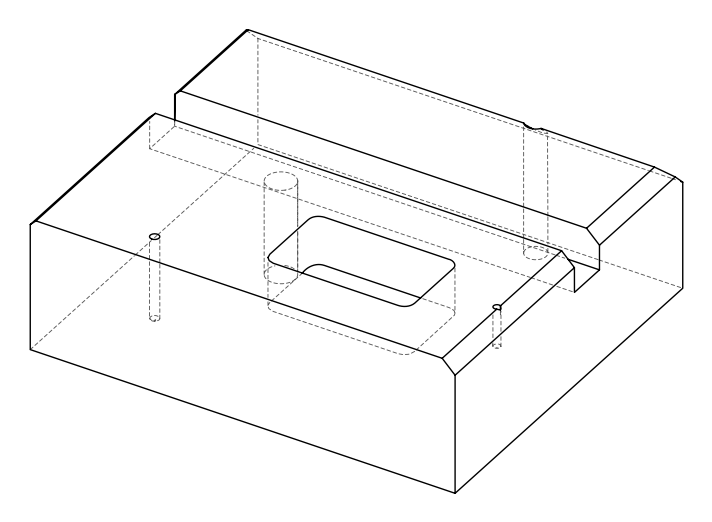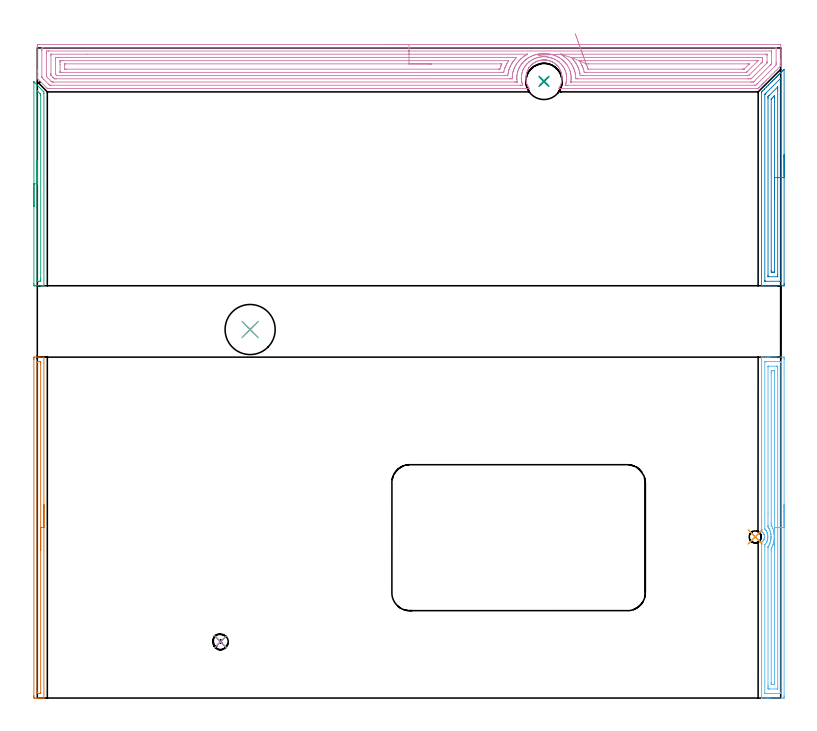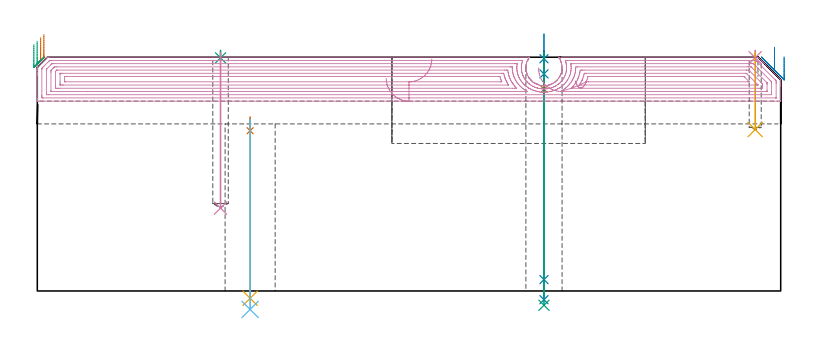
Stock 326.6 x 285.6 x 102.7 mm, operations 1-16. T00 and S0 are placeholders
(PLAN: 18 operations, 10 tool changes, 61.9 min)
(1 SPOT_DRILL | STEP1HOLE | NXT0321_9005460120000 | 0.06 min | 3489 mm3)
(2 SPOT_DRILL_1 | STEP1HOLE_1 | NXT0321_9005460120000 | 0.03 min | 3 mm3)
(3 SPOT_DRILL_2 | STEP1POCKET | NXT0321_9005460120000 | 0.03 min | 0 mm3)
(4 SPOT_DRILL_3 | STEP1POCKET_1 | NXT0321_9005460120000 | 0.03 min | 1 mm3)
(5 DRILL_THROUGH_HOLE_INTO_CENTER | STEP1HOLE | NXT0301_065 | 0.32 min | 4943 mm3)
(6 DRILL_TO_ENLARGE_THROUGH_HOLE | STEP1HOLE | UGT0301_053 | 0.34 min | 30572 mm3)
(7 DRILL_BLIND_HOLE_INTO_CENTER | STEP1HOLE_1 | NXT0301_065 | 0.07 min | 894 mm3)
(8 GUN_DRILL_THROUGH_HOLE | STEP1HOLE_1 | UGT0307_007 | 0.57 min | 7142 mm3)
(9 DRILL_TO_ENLARGE_THROUGH_HOLE_1 | STEP1HOLE_1 | UGT0301_241 | 0.45 min | 12325 mm3)
(10 DRILL_BLIND_HOLE_INTO_CENTER_1 | STEP1POCKET | UGT0301_463 | 0.27 min | 2339 mm3)
(11 DRILL_BLIND_HOLE_INTO_CENTER_2 | STEP1POCKET_1 | NXT0301_024 | 0.14 min | 681 mm3)
(12 AREA_MILL | FG_CHAMFER_SURFACE | UGT0205_001 | 5.03 min | 7631 mm3)
(13 AREA_MILL_1 | FG_CHAMFER_SURFACE_1 | UGT0205_001 | 2.57 min | 1483 mm3)
(14 AREA_MILL_2 | FG_CHAMFER_SURFACE_2 | UGT0205_001 | 3.11 min | 5226 mm3)
(15 AREA_MILL_3 | FG_CHAMFER_SURFACE_3 | UGT0205_001 | 1.57 min | 925 mm3)
(16 AREA_MILL_4 | FG_CHAMFER_SURFACE_4 | UGT0205_001 | 18.34 min | 59216 mm3)
(17 MILL_RECTANGULAR_POCKET | POCKET_RECTANGULAR_STRAIGHT | NXT0201_011 | Follow Part, ap 3, ae 75% | 22.69 min | 268459 mm3)
(18 MILL_RECTANGULAR_SLOT | SLOT_RECTANGULAR | UGT0201_018 | Follow Part, ap 7.5, ae 75% | 6.29 min | 287769 mm3)
(TOOL NXT0321_9005460120000 | NC Spot Drill, 142deg, 12mm, Carbide, Uncoated | D12 PA142 FL30 Z2)
(TOOL NXT0301_065 | Carbide Drill 9.4mm [860.1-0940-075A1-MM 2214] | D9.4 PA140 FL98 Z2)
(TOOL UGT0301_053 | Twist Drill 22 mm | D22 PA118 FL150 Z2)
(TOOL UGT0307_007 | Gun Drill 10 mm | D10 PA130 FL24 Z1)
(TOOL UGT0301_241 | Twist Drill 15.9 mm | D15.9 PA118 FL120 Z2)
(TOOL UGT0301_463 | Carbide Drill 6.8 mm | D6.8 PA118 FL69 Z2)
(TOOL NXT0301_024 | Carbide Drill 5.3mm [860.1-0530-027A1-MM 2214] | D5.3 PA140 FL44 Z2)
(TOOL UGT0205_001 | Chamfer Mill 20 x 3 x 45 deg. | D20 FL50 Z2)
(TOOL NXT0201_011 | ENDMILL 12mm [2P460-1200-NA 1630] | D12 FL38 Z6)
(TOOL UGT0201_018 | End mill 30 mm | D30 FL50 Z4)
(OP 1 SPOT_DRILL)
G17 G21 G94 G90
T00 M6
G54
G17 G0 G90 X93.5 Y161.9 S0 M3
G43 Z112.7 H0
G94 G81 G98 Z70.4 F250. R76.4
G80
M5
M2
(OP 2 SPOT_DRILL_1)
G17 G21 G94 G90
T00 M6
G54
G17 G0 G90 X222.6 Y270.9 S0 M3
G43 Z112.7 H0
G94 G81 G98 Z102.016 F250. R105.7
G80
M5
M2
(OP 3 SPOT_DRILL_2)
G17 G21 G94 G90
T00 M6
G54
G17 G0 G90 X80.5 Y24.7 S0 M3
G43 Z112.7 H0
G94 G81 G98 Z102.407 F250. R105.7
G80
M5
M2
(OP 4 SPOT_DRILL_3)
G17 G21 G94 G90
T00 M6
G54
G17 G0 G90 X315.4 Y70.8 S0 M3
G43 Z112.7 H0
G94 G81 G98 Z102.472 F250. R105.7
G80
M5
M2
(OP 5 DRILL_THROUGH_HOLE_INTO_CENTER)
G17 G21 G94 G90
T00 M6
G54
G17 G0 G90 X93.5 Y161.9 S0 M3
G43 Z112.7 H1
G94 G73 G98 Z-3.211 F250. Q8.512 R75.4
G80
M5
M2
(OP 6 DRILL_TO_ENLARGE_THROUGH_HOLE)
G17 G21 G94 G90
T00 M6
G54
G17 G0 G90 X93.5 Y161.9 S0 M3
G43 Z112.7 H0
G94 G73 G98 Z-8.109 F250. Q20.377 R75.4
G80
M5
M2
(OP 7 DRILL_BLIND_HOLE_INTO_CENTER)
G17 G21 G94 G90
T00 M6
G54
G17 G0 G90 X222.6 Y270.9 S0 M3
G43 Z112.7 H1
G94 G81 G98 Z88.6 F250. R104.7
G80
M5
M2
(OP 8 GUN_DRILL_THROUGH_HOLE)
G17 G21 G94 G90
T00 M6
G54
G17 G0 G90 X222.6 Y270.9 M8
G43 Z112.836 H0
S716 M3
G94 G1 Z95.368 F125. M26
G4 X.084
Z5. F250.
G4 X.084
Z-3.832 F125.
G4 X.084
M5
M9
G0 Z112.836
M2
(OP 9 DRILL_TO_ENLARGE_THROUGH_HOLE_1)
G17 G21 G94 G90
T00 M6
G54
G17 G0 G90 X222.6 Y270.9 S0 M3
G43 Z112.7 H0
G94 G73 G98 Z-6.277 F250. Q15.568 R104.7
G80
M5
M2
(OP 10 DRILL_BLIND_HOLE_INTO_CENTER_1)
G17 G21 G94 G90
T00 M6
G54
G17 G0 G90 X80.5 Y24.7 S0 M3
G43 Z112.7 H0
G94 G81 G98 Z36.4 F250. R104.7
G80
M5
M2
(OP 11 DRILL_BLIND_HOLE_INTO_CENTER_2)
G17 G21 G94 G90
T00 M6
G54
G17 G0 G90 X315.4 Y70.8 S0 M3
G43 Z112.7 H1
G94 G81 G98 Z70.9 F250. R104.7
G80
M5
M2
(OP 12 AREA_MILL)
G17 G21 G94 G90
T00 M6
G54
G17 G0 G90 X328.1 Y84.9 S1061 M3
G43 Z112.7 H0
Z102.8
G94 G1 Y84.862 Z101.928 F250.
Y84.748 Z101.063
Y84.559 Z100.212
Y84.297 Z99.38
Y83.963 Z98.574
Y83.56 Z97.8
Y83.092 Z97.064
Y82.56 Z96.372
Y81.971 Z95.729
Y81.328 Z95.14
Y80.636 Z94.608
Y79.9 Z94.14
Y79.126 Z93.737
Y78.32 Z93.403
Y77.488 Z93.141
Y76.636 Z92.952
Y75.772 Z92.838
Y74.9 Z92.8
Y0.942
X328.099 Y0.573 Z92.801
X328.094 Y0.058 Z92.803
X328.091 Y0.008 Z92.805
X327.581 Y0. Z93.315
X322.264 Z98.63
X321.632 Z99.265
X321.377 Z99.519
X320.746 Z100.151
X320.491 Z100.405
X319.981 Z100.918
X319.229 Z101.67
X318.498 Z102.4
X318.222 Z102.669
X318.203 Y0.009 Z102.688
X318.2 Y0.128 Z102.7
Y68.224
X318.204 Y68.481 Z102.69
X318.435 Y68.644 Z102.465
X318.445 Y68.652 Z102.455
X318.737 Y68.906 Z102.163
X319.006 Y69.206 Z101.891
X319.221 Y69.538 Z101.676
X319.327 Y69.753 Z101.572
X319.348 Y69.811 Z101.55
X319.409 Y69.973 Z101.488
X319.417 Y70.004 Z101.479
X319.434 Y70.063 Z101.463
X319.452 Y70.131 Z101.442
X319.472 Y70.2 Z101.425
X319.511 Y70.405 Z101.386
X319.515 Y70.431 Z101.38
X319.521 Y70.513 Z101.37
X319.528 Y70.565 Z101.367
X319.537 Y70.656 Z101.358
X319.539 Y70.743 Z101.357
Y70.767 Z101.355
X319.54 Y70.879 Z101.354
Y70.883 Z101.355
X319.539 Y70.894 Z101.356
Y70.901 Z101.357
X319.538 Y70.905 Z101.356
X319.532 Y70.989 Z101.363
X319.525 Y71.056 Z101.365
X319.522 Y71.103 Z101.37
X319.494 Y71.295 Z101.404
X319.489 Y71.325 Z101.409
X319.43 Y71.559 Z101.468
X319.383 Y71.691 Z101.514
X319.351 Y71.786 Z101.548
X319.31 Y71.876 Z101.588
X319.251 Y72.006 Z101.647
X319.208 Y72.081 Z101.69
X319.132 Y72.219 Z101.767
X319.039 Y72.353 Z101.861
X319.007 Y72.399 Z101.893
X318.828 Y72.607 Z102.072
X318.719 Y72.712 Z102.181
X318.634 Y72.794 Z102.264
X318.423 Y72.96 Z102.475
X318.406 Y72.972 Z102.491
X318.201 Y73.119 Z102.686
X318.2 Y73.565 Z102.7
Y149.672
X318.203 Y149.791 Z102.688
X318.222 Y149.8 Z102.669
X318.498 Z102.401
X319.229 Z101.671
X319.981 Z100.918
X320.491 Z100.405
X320.746 Z100.151
X321.377 Z99.519
X321.632 Z99.265
X322.264 Z98.63
X327.011 Z93.886
X327.581 Y149.796 Z93.315
X328.091 Y149.792 Z92.805
X328.094 Y149.742 Z92.803
X328.099 Y149.227 Z92.801
X328.1 Y148.706 Z92.8
Y74.9
X326.686 Z94.214
Y2.353
X326.682 Y2.133 Z94.218
X326.679 Y2.026 Z94.221
X326.671 Y2.01 Z94.229
X326.613 Y2.006 Z94.287
X326.512 Y2.003 Z94.388
X326.16 Y2. Z94.74
X319.742 Y2.001 Z101.158
X319.668 Y2.003 Z101.232
X319.637 Y2.007 Z101.263
X319.621 Y2.011 Z101.279
X319.62 Y2.029 Z101.28
X319.617 Y2.133 Z101.283
X319.614 Y2.344 Z101.286
Y66.434
X319.619 Y67.32 Z101.281
X319.621 Y67.334 Z101.279
X319.881 Y67.646 Z101.02
X320.013 Y67.814 Z100.887
X320.283 Y68.224 Z100.617
X320.331 Y68.304 Z100.569
X320.359 Y68.357 Z100.541
X320.491 Y68.634 Z100.409
X320.629 Y68.976 Z100.271
X320.68 Y69.114 Z100.22
X320.829 Y69.665 Z100.071
X320.892 Y70.004 Z100.008
X320.939 Y70.444 Z99.961
X320.95 Y70.894 Z99.95
X320.923 Y71.351 Z99.977
X320.86 Y71.784 Z100.04
X320.796 Y72.07 Z100.104
X320.678 Y72.488 Z100.222
X320.611 Y72.675 Z100.289
X320.491 Y72.96 Z100.409
X320.288 Y73.36 Z100.612
X320.169 Y73.565 Z100.731
X320.008 Y73.798 Z100.892
X319.621 Y74.285 Z101.279
X319.614 Y74.455 Z101.286
Y147.447
X319.618 Y147.667 Z101.282
X319.621 Y147.774 Z101.279
X319.629 Y147.79 Z101.271
X319.687 Y147.794 Z101.213
X319.788 Y147.797 Z101.112
X320.14 Y147.8 Z100.76
X326.558 Y147.799 Z94.342
X326.632 Y147.797 Z94.268
X326.663 Y147.793 Z94.237
X326.679 Y147.789 Z94.221
X326.68 Y147.771 Z94.22
X326.684 Y147.667 Z94.216
X326.686 Y147.456 Z94.214
Y74.9
X325.272 Z95.628
X325.271 Y4.674 Z95.629
X325.269 Y4.134 Z95.631
X325.267 Y4.047 Z95.633
X325.265 Y4.012 Z95.635
X325.188 Y4.007 Z95.712
X325.054 Y4.001 Z95.846
X321.51 Z99.39
X321.377 Y4.004 Z99.523
X321.245 Y4.01 Z99.655
X321.035 Y4.026 Z99.865
X321.033 Y4.134 Z99.867
X321.03 Y4.483 Z99.87
X321.029 Y5.024 Z99.871
X321.028 Y5.374 Z99.872
X321.029 Y66.174 Z99.871
X321.031 Y66.309 Z99.869
X321.034 Y66.375 Z99.866
X321.037 Y66.406 Z99.863
X321.057 Y66.444 Z99.843
X321.18 Y66.642 Z99.72
X321.377 Y66.963 Z99.523
X321.509 Y67.201 Z99.391
X321.575 Y67.334 Z99.325
X321.787 Y67.812 Z99.113
X321.946 Y68.224 Z98.954
X322.02 Y68.469 Z98.88
X322.191 Y69.114 Z98.709
X322.204 Y69.174 Z98.696
X322.264 Y69.487 Z98.636
X322.321 Y69.947 Z98.579
X322.326 Y70.004 Z98.574
X322.353 Y70.402 Z98.547
X322.364 Y70.794 Z98.536
Y70.894
X322.313 Y71.735 Z98.587
X322.308 Y71.784 Z98.592
X322.264 Y72.096 Z98.636
X322.144 Y72.675 Z98.756
X322.107 Y72.832 Z98.793
X321.983 Y73.253 Z98.917
X321.877 Y73.565 Z99.023
X321.583 Y74.248 Z99.317
X321.477 Y74.455 Z99.423
X321.377 Y74.636 Z99.523
X321.11 Y75.076 Z99.79
X321.062 Y75.156 Z99.838
X321.041 Y75.193 Z99.859
X321.035 Y75.23 Z99.865
X321.033 Y75.345 Z99.867
X321.029 Y75.695 Z99.871
X321.028 Y80.848 Z99.872
X321.029 Y145.126 Z99.871
X321.031 Y145.666 Z99.869
X321.033 Y145.753 Z99.867
X321.035 Y145.788 Z99.865
X321.112 Y145.793 Z99.788
X321.246 Y145.799 Z99.654
X324.79 Z96.11
X324.923 Y145.796 Z95.977
X325.055 Y145.79 Z95.845
X325.265 Y145.774 Z95.635
X325.267 Y145.666 Z95.633
X325.27 Y145.317 Z95.63
X325.271 Y144.776 Z95.629
X325.272 Y144.426 Z95.628
Y74.9
X323.857 Z97.043
Y6.984
X323.856 Y6.804 Z97.044
X323.851 Y6.1 Z97.049
X323.844 Y6.01 Z97.056
X323.75 Y6.007 Z97.15
X323.55 Y6.003 Z97.35
X323.15 Y6. Z97.75
X323.064 Z97.836
X322.717 Y6.002 Z98.183
X322.543 Y6.005 Z98.357
X322.458 Y6.01 Z98.442
X322.449 Y6.015 Z98.451
X322.447 Y6.028 Z98.453
X322.445 Y6.06 Z98.455
X322.443 Y6.624 Z98.457
Y6.804
Y64.663
X322.446 Y65.37 Z98.454
X322.45 Y65.553 Z98.45
X322.455 Y65.638 Z98.445
X322.495 Y65.716 Z98.405
X322.662 Y66.043 Z98.238
X322.85 Y66.444 Z98.05
X322.942 Y66.652 Z97.958
X323.15 Y67.152 Z97.75
X323.199 Y67.284 Z97.701
X323.216 Y67.334 Z97.684
X323.344 Y67.768 Z97.556
X323.401 Y67.971 Z97.499
X323.467 Y68.224 Z97.433
X323.524 Y68.457 Z97.376
X323.572 Y68.69 Z97.328
X323.647 Y69.114 Z97.253
X323.666 Y69.241 Z97.234
X323.692 Y69.459 Z97.208
X323.749 Y70.004 Z97.151
X323.754 Y70.07 Z97.146
X323.764 Y70.277 Z97.136
X323.782 Y70.894 Z97.118
X323.781 Y70.942 Z97.119
X323.771 Y71.161 Z97.129
X323.732 Y71.784 Z97.168
X323.724 Y71.877 Z97.176
X323.697 Y72.125 Z97.203
X323.613 Y72.675 Z97.287
X323.565 Y72.929 Z97.335
X323.508 Y73.205 Z97.392
X323.42 Y73.565 Z97.48
X323.152 Y74.453 Z97.748
X323.15 Y74.459 Z97.75
X322.762 Y75.345 Z98.138
X322.637 Y75.596 Z98.263
X322.529 Y75.812 Z98.371
X322.45 Y75.97 Z98.45
X322.447 Y76.051 Z98.453
X322.445 Y76.235 Z98.455
X322.443 Y76.946 Z98.457
Y77.125
Y142.816
X322.444 Y142.996 Z98.456
X322.449 Y143.7 Z98.451
X322.456 Y143.79 Z98.444
X322.55 Y143.793 Z98.35
X322.75 Y143.797 Z98.15
X323.15 Y143.8 Z97.75
X323.236 Z97.664
X323.583 Y143.798 Z97.317
X323.757 Y143.794 Z97.143
X323.842 Y143.79 Z97.058
X323.851 Y143.785 Z97.049
X323.853 Y143.772 Z97.047
X323.855 Y143.74 Z97.045
X323.857 Y143.176 Z97.043
Y142.996
Y74.9
Y74.028 Z97.081
Y73.164 Z97.195
Y72.312 Z97.383
Y71.48 Z97.646
Y70.674 Z97.98
Y69.9 Z98.382
Y69.164 Z98.851
Y68.472 Z99.382
Y67.829 Z99.972
Y67.24 Z100.615
Y66.708 Z101.307
Y66.24 Z102.043
Y65.837 Z102.816
Y65.503 Z103.622
Y65.241 Z104.454
Y65.052 Z105.306
Y64.938 Z106.171
Y64.9 Z107.043
G0 Z112.7
M5
M2
(OP 13 AREA_MILL_1)
G17 G21 G94 G90
T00 M6
G54
G17 G0 G90 X2.9 Y84.9 S1061 M3
G43 Z112.7 H0
G94 G1 Y84.862 Z111.828 F250.
Y84.748 Z110.963
Y84.559 Z110.112
Y84.297 Z109.28
Y83.963 Z108.474
Y83.56 Z107.7
Y83.091 Z106.964
Y82.56 Z106.272
Y81.971 Z105.629
Y81.328 Z105.039
Y80.636 Z104.508
Y79.9 Z104.04
Y79.126 Z103.637
Y78.32 Z103.303
Y77.488 Z103.041
Y76.636 Z102.852
Y75.772 Z102.738
Y74.9 Z102.7
Y0.128
X2.894 Y0.01 Z102.692
X2.647 Y0. Z102.446
X1.954 Z101.753
X1.207 Z101.006
X0.7 Z100.496
X0.447 Z100.244
X-0.181 Z99.616
X-0.434 Z99.363
X-1.061 Y0.002 Z98.733
X-1.293 Y0.004 Z98.502
X-1.49 Y0.009 Z98.304
X-1.494 Y0.135 Z98.302
X-1.499 Y0.573 Z98.301
X-1.5 Y1.017 Z98.3
Y148.78
X-1.499 Y149.227 Z98.301
X-1.494 Y149.665 Z98.302
X-1.49 Y149.791 Z98.304
X-1.061 Y149.8 Z98.733
X-0.434 Z99.364
X-0.181 Z99.616
X0.447 Z100.244
X0.7 Z100.496
X1.207 Z101.006
X2.649 Y149.799 Z102.447
X2.894 Y149.79 Z102.692
X2.9 Y149.672 Z102.7
Y74.9
X1.486 Z101.286
Y2.353
X1.485 Y2.155 Z101.285
X1.482 Y2.056 Z101.282
X1.479 Y2.015 Z101.279
X1.399 Y2.01 Z101.199
X1.049 Y2.001 Z100.849
X0.7 Y2. Z100.5
X0.168 Y2.001 Z99.968
X-0.001 Y2.007 Z99.799
X-0.079 Y2.012 Z99.721
X-0.085 Y2.256 Z99.715
Y2.353
X-0.086 Y3.148 Z99.714
Y147.447
X-0.085 Y147.645 Z99.715
X-0.082 Y147.744 Z99.718
X-0.079 Y147.785 Z99.721
X0.001 Y147.79 Z99.801
X0.351 Y147.799 Z100.151
X0.7 Y147.8 Z100.5
X1.232 Y147.799 Z101.032
X1.401 Y147.793 Z101.201
X1.479 Y147.788 Z101.279
X1.484 Y147.544 Z101.284
X1.485 Y147.447 Z101.285
X1.486 Y146.652 Z101.286
Y74.9
Y74.028 Z101.324
Y73.163 Z101.438
Y72.312 Z101.626
Y71.48 Z101.889
Y70.674 Z102.223
Y69.9 Z102.625
Y69.164 Z103.094
Y68.472 Z103.625
Y67.829 Z104.215
Y67.24 Z104.858
Y66.708 Z105.55
Y66.24 Z106.286
Y65.837 Z107.06
Y65.503 Z107.865
Y65.241 Z108.698
Y65.052 Z109.549
Y64.938 Z110.414
Y64.9 Z111.286
G0 Z112.7
M5
M2
(OP 14 AREA_MILL_2)
G17 G21 G94 G90
T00 M6
G54
G17 G0 G90 X328.1 Y238.65 S1061 M3
G43 Z112.7 H0
Z102.8
G94 G1 Y238.612 Z101.928 F250.
Y238.498 Z101.064
Y238.309 Z100.212
Y238.047 Z99.38
Y237.713 Z98.574
Y237.31 Z97.8
Y236.842 Z97.064
Y236.31 Z96.372
Y235.721 Z95.729
Y235.078 Z95.14
Y234.386 Z94.609
Y233.65 Z94.14
Y232.876 Z93.737
Y232.07 Z93.403
Y231.238 Z93.141
Y230.387 Z92.952
Y229.522 Z92.838
Y228.65 Z92.8
Y182.095
X328.099 Y181.725 Z92.801
X328.094 Y181.207 Z92.804
X328.092 Y181.109 Z92.806
X327.581 Y181.1 Z93.316
X321.377 Z99.517
X319.957 Z100.939
X319.605 Z101.29
X318.9 Z101.999
X318.612 Z102.287
X318.23 Z102.661
X318.203 Y181.109 Z102.688
X318.2 Y181.278 Z102.7
Y266.19
X318.204 Y266.295 Z102.689
X318.222 Y266.318 Z102.673
X318.418 Y266.518 Z102.482
X318.834 Y266.935 Z102.063
X319.431 Y267.531 Z101.469
X319.605 Y267.706 Z101.292
X320.325 Y268.425 Z100.575
X320.491 Y268.593 Z100.406
X321.218 Y269.319 Z99.681
X321.377 Y269.479 Z99.519
X322.112 Y270.213 Z98.787
X322.264 Y270.365 Z98.633
X322.702 Y270.802 Z98.198
X323.006 Y271.106 Z97.893
X323.148 Y271.25 Z97.748
X323.567 Y271.667 Z97.333
X323.593 Y271.693 Z97.307
X323.899 Y272. Z96.999
X324.036 Y272.138 Z96.86
X324.431 Y272.531 Z96.469
X324.53 Y272.63 Z96.37
X324.793 Y272.894 Z96.105
X324.922 Y273.024 Z95.974
X325.296 Y273.396 Z95.604
X325.439 Y273.539 Z95.461
X325.687 Y273.788 Z95.211
X325.809 Y273.911 Z95.087
X326.16 Y274.26 Z94.74
X326.348 Y274.449 Z94.551
X326.581 Y274.682 Z94.317
X326.695 Y274.797 Z94.201
X327.025 Y275.125 Z93.875
X327.257 Y275.358 Z93.642
X327.474 Y275.575 Z93.424
X327.581 Y275.683 Z93.315
X328.024 Y276.125 Z92.875
X328.074 Y276.171 Z92.825
X328.095 Y276.183 Z92.804
X328.1 Y276.171 Z92.8
Y228.65
X326.686 Z94.214
Y183.521
X326.685 Y183.291 Z94.215
X326.682 Y183.181 Z94.218
X326.679 Y183.128 Z94.221
X326.675 Y183.11 Z94.225
X326.626 Y183.108 Z94.274
X326.216 Y183.101 Z94.684
X320.013 Z100.887
X319.752 Y183.105 Z101.148
X319.637 Y183.11 Z101.263
X319.621 Y183.112 Z101.279
X319.619 Y183.13 Z101.281
X319.616 Y183.183 Z101.284
X319.615 Y183.289 Z101.285
X319.614 Y183.503 Z101.286
X319.615 Y265.071 Z101.285
X319.616 Y265.181 Z101.284
X319.619 Y265.236 Z101.281
X319.621 Y265.259 Z101.279
X319.636 Y265.276 Z101.264
X319.85 Y265.497 Z101.05
X320.093 Y265.743 Z100.807
X320.293 Y265.943 Z100.607
X326.625 Y272.275 Z94.275
X326.661 Y272.309 Z94.239
X326.676 Y272.32 Z94.224
X326.679 Z94.221
X326.681 Y272.309 Z94.219
X326.684 Y272.21 Z94.216
X326.686 Y272.01 Z94.214
Y228.65
X325.272 Z95.628
X325.271 Y185.842 Z95.629
X325.269 Y185.3 Z95.631
X325.266 Y185.125 Z95.634
X325.265 Y185.111 Z95.635
X325.239 Y185.107 Z95.661
X325.187 Y185.103 Z95.713
X325.12 Y185.1 Z95.78
X321.377 Y185.101 Z99.523
X321.179 Y185.103 Z99.721
X321.048 Y185.109 Z99.852
X321.034 Y185.112 Z99.866
X321.032 Y185.117 Z99.868
X321.03 Y185.14 Z99.87
X321.028 Y185.652 Z99.872
X321.029 Y263.414 Z99.871
X321.031 Y263.956 Z99.869
X321.033 Y264.132 Z99.867
X321.035 Y264.215 Z99.865
X321.073 Y264.262 Z99.827
X321.377 Y264.576 Z99.523
X321.513 Y264.713 Z99.387
X325.225 Y268.425 Z95.675
X325.243 Y268.438 Z95.657
X325.254 Y268.445 Z95.646
X325.264 Y268.425 Z95.636
X325.269 Y268.212 Z95.631
X325.27 Y268.074 Z95.63
X325.271 Y267.531 Z95.629
Y267.179
X325.272 Y228.65 Z95.628
X323.857 Z97.043
Y187.981
X323.856 Y187.269 Z97.044
X323.853 Y187.166 Z97.047
X323.851 Y187.113 Z97.049
X323.805 Y187.11 Z97.095
X323.587 Y187.104 Z97.313
X323.138 Y187.1 Z97.762
X322.71 Y187.103 Z98.19
X322.496 Y187.108 Z98.404
X322.449 Y187.11 Z98.451
X322.447 Y187.148 Z98.453
X322.445 Y187.211 Z98.455
X322.443 Y187.801 Z98.457
Y187.981
Y262.881
X322.445 Y263.062 Z98.455
X322.448 Y263.15 Z98.452
X322.451 Y263.19 Z98.449
X322.483 Y263.226 Z98.417
X322.593 Y263.342 Z98.307
X322.732 Y263.483 Z98.168
X323.15 Y263.901 Z97.75
X323.622 Y264.373 Z97.278
X323.694 Y264.443 Z97.206
X323.776 Y264.521 Z97.124
X323.841 Y264.582 Z97.059
X323.85 Y264.49 Z97.05
X323.856 Y264.138 Z97.044
X323.857 Y263.956 Z97.043
Y263.378
Y228.65
Y227.778 Z97.081
Y226.914 Z97.195
Y226.062 Z97.383
Y225.23 Z97.646
Y224.424 Z97.98
Y223.65 Z98.382
Y222.914 Z98.851
Y222.222 Z99.382
Y221.579 Z99.972
Y220.99 Z100.615
Y220.458 Z101.307
Y219.99 Z102.043
Y219.587 Z102.816
Y219.253 Z103.622
Y218.991 Z104.454
Y218.802 Z105.306
Y218.688 Z106.171
Y218.65 Z107.043
G0 Z112.7
M5
M2
(OP 15 AREA_MILL_3)
G17 G21 G94 G90
T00 M6
G54
G17 G0 G90 X-1.5 Y215.9 S1061 M3
G43 Z112.7 H0
Z108.3
G94 G1 Y215.938 Z107.428 F250.
Y216.052 Z106.563
Y216.241 Z105.712
Y216.503 Z104.88
Y216.837 Z104.074
Y217.24 Z103.3
Y217.708 Z102.564
Y218.24 Z101.872
Y218.829 Z101.229
Y219.472 Z100.639
Y220.164 Z100.108
Y220.9 Z99.64
Y221.674 Z99.237
Y222.48 Z98.903
Y223.312 Z98.641
Y224.164 Z98.452
Y225.028 Z98.338
Y225.9 Z98.3
Y270.686
X-1.496 Y270.687 Z98.303
X-1.487 Y270.686 Z98.312
X-1.455 Y270.655 Z98.345
X-1.061 Y270.262 Z98.736
X2.68 Y266.52 Z102.48
X2.894 Y266.295 Z102.692
X2.9 Y265.627 Z102.7
Y181.263
X2.894 Y181.11 Z102.693
X2.579 Y181.1 Z102.378
X2.224 Z102.023
X1.581 Z101.375
X0.378 Z100.175
X-0.181 Z99.613
X-0.782 Z99.013
X-1.061 Y181.101 Z98.734
X-1.293 Y181.104 Z98.502
X-1.491 Y181.11 Z98.305
X-1.495 Y181.27 Z98.302
X-1.499 Y181.709 Z98.301
X-1.5 Y182.154 Z98.3
Y225.9
X-0.086 Z99.714
Y266.423
X-0.079 Y266.816 Z99.721
X-0.061 Y266.803 Z99.739
X-0.025 Y266.772 Z99.775
X0.009 Y266.74 Z99.809
X0.231 Y266.52 Z100.031
X1.123 Y265.627 Z100.923
X1.267 Y265.482 Z101.067
X1.381 Y265.363 Z101.181
X1.457 Y265.282 Z101.257
X1.479 Y265.249 Z101.279
X1.486 Y264.734 Z101.286
Y184.388
X1.484 Y183.593 Z101.284
X1.483 Y183.495 Z101.283
X1.472 Y183.11 Z101.272
X1.087 Y183.103 Z100.887
X0.7 Y183.102 Z100.5
X0.205 Y183.104 Z100.005
X0.006 Y183.11 Z99.806
X-0.079 Y183.135 Z99.721
X-0.084 Y183.397 Z99.716
X-0.085 Y183.495 Z99.715
X-0.086 Y225.9 Z99.714
Y226.772 Z99.752
Y227.636 Z99.866
Y228.488 Z100.055
Y229.32 Z100.317
Y230.126 Z100.651
Y230.9 Z101.054
Y231.636 Z101.523
Y232.328 Z102.054
Y232.971 Z102.643
Y233.56 Z103.286
Y234.092 Z103.978
Y234.56 Z104.714
Y234.963 Z105.488
Y235.297 Z106.294
Y235.559 Z107.126
Y235.748 Z107.978
Y235.862 Z108.843
Y235.9 Z109.714
G0 Z112.7
M5
M2
(OP 16 AREA_MILL_4)
G17 G21 G94 G90
T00 M6
G54
G17 G0 G90 X153.3 Y287.1 S1061 M3
G43 Z112.7 H0
Z93.4
G94 G1 X153.338 Z92.528 F250.
X153.452 Z91.664
X153.641 Z90.812
X153.903 Z89.98
X154.237 Z89.174
X154.64 Z88.4
X155.108 Z87.664
X155.64 Z86.972
X156.229 Z86.329
X156.872 Z85.74
X157.564 Z85.208
X158.3 Z84.74
X159.074 Z84.337
X159.88 Z84.003
X160.712 Z83.741
X161.564 Z83.552
X162.428 Z83.438
X163.3 Z83.4
X325.975
X326.448 Y287.095 Z83.403
X326.59 Y287.092 Z83.406
X326.6 Y286.946 Z83.552
Y280.527 Z89.967
Y279.997 Z90.499
Y279.648 Z90.848
Y279.118 Z91.378
Y278.769 Z91.726
Y277.89 Z92.608
X326.598 Y277.709 Z92.789
X326.571 Y277.671 Z92.829
X326.352 Y277.45 Z93.046
X325.975 Y277.075 Z93.424
X320.082 Y271.182 Z99.317
X319.465 Y270.563 Z99.934
X319.421 Y270.52 Z99.979
X319.217 Y270.317 Z100.182
X319.172 Y270.27 Z100.227
X319.123 Y270.222 Z100.277
X318.929 Y270.029 Z100.47
X318.879 Y269.977 Z100.52
X318.825 Y269.924 Z100.575
X318.641 Y269.74 Z100.759
X318.586 Y269.684 Z100.812
X318.527 Y269.626 Z100.873
X318.352 Y269.452 Z101.047
X318.293 Y269.391 Z101.105
X318.229 Y269.328 Z101.171
X318.064 Y269.164 Z101.335
X318. Y269.098 Z101.398
X317.349 Y268.449 Z102.051
X317.121 Y268.219 Z102.277
X317.037 Y268.136 Z102.362
X316.787 Y267.888 Z102.61
X316.694 Y267.804 Z102.689
X316.59 Y267.8 Z102.7
X229.443
X229.1 Y267.806 Z102.692
X229.162 Y267.909 Z102.59
X229.222 Y268.007 Z102.492
X229.405 Y268.294 Z102.206
X229.443 Y268.364 Z102.136
X229.679 Y268.804 Z101.696
X229.889 Y269.247 Z101.253
X230.066 Y269.697 Z100.803
X230.298 Y270.418 Z100.082
X230.337 Y270.588 Z99.912
X230.423 Y271.036 Z99.464
X230.489 Y271.484 Z99.016
X230.528 Y271.93 Z98.57
X230.543 Y272.377 Z98.123
X230.532 Y272.824 Z97.676
X230.494 Y273.27 Z97.23
X230.431 Y273.718 Z96.782
X230.347 Y274.163 Z96.337
X230.298 Y274.382 Z96.118
X230.199 Y274.721 Z95.779
X230.087 Y275.057 Z95.443
X229.909 Y275.507 Z94.993
X229.702 Y275.95 Z94.55
X229.405 Y276.506 Z93.994
X229.184 Y276.843 Z93.656
X228.996 Y277.098 Z93.4
X228.859 Y277.284 Z93.215
X228.49 Y277.736 Z92.763
X228.335 Y277.89 Z92.61
X228.063 Y278.16 Z92.34
X227.618 Y278.562 Z91.936
X227.536 Y278.629 Z91.869
X227.34 Y278.769 Z91.727
X227.136 Y278.917 Z91.58
X226.725 Y279.189 Z91.309
X226.6 Y279.261 Z91.237
X226.427 Y279.36 Z91.137
X226.314 Y279.42 Z91.076
X226.124 Y279.522 Z90.976
X225.832 Y279.658 Z90.842
X225.387 Y279.834 Z90.662
X225.258 Y279.878 Z90.617
X224.938 Y279.988 Z90.508
X224.581 Y280.087 Z90.411
X224.493 Y280.112 Z90.386
X224.045 Y280.208 Z90.288
X223.889 Y280.234 Z90.264
X223.671 Y280.267 Z90.229
X223.599 Y280.279 Z90.218
X223.186 Y280.32 Z90.174
X223.152 Y280.324 Z90.171
X223.051 Y280.329 Z90.166
X222.859 Y280.337 Z90.152
X222.817 Y280.339 Z90.151
X222.718 Y280.341 Z90.15
X222.632 Z90.146
X222.57 Y280.342 Z90.147
X222.463 Y280.343
X222.426 Y280.345 Z90.149
X222.335 Y280.342 Z90.156
X222.333
X222.284 Y280.339 Z90.159
X222.259 Y280.337 Z90.158
X222.221 Y280.332 Z90.159
X221.811 Y280.301 Z90.195
X221.365 Y280.244 Z90.253
X220.917 Y280.162 Z90.338
X220.505 Y280.059 Z90.437
X220.472 Y280.052 Z90.446
X220.023 Y279.911 Z90.587
X219.578 Y279.743 Z90.753
X219.443 Y279.684 Z90.815
X219.361 Y279.648 Z90.851
X219.164 Y279.559 Z90.938
X219.079 Y279.522 Z90.975
X218.685 Y279.311 Z91.186
X218.521 Y279.208 Z91.287
X218.419 Y279.146 Z91.352
X218.233 Y279.031 Z91.468
X217.792 Y278.727 Z91.773
X217.741 Y278.688 Z91.812
X217.665 Y278.63 Z91.87
X217.525 Y278.508 Z91.992
X217.275 Y278.29 Z92.209
X217.227 Y278.245 Z92.254
X216.899 Y277.934 Z92.564
X216.715 Y277.736 Z92.763
X216.351 Y277.295 Z93.201
X216.197 Y277.091 Z93.405
X216.136 Y277.01 Z93.487
X216.12 Y276.988 Z93.507
X216.09 Y276.95 Z93.549
X216.076 Y276.931 Z93.568
X216.035 Y276.878 Z93.622
X216.009 Y276.843 Z93.657
X215.74 Y276.398 Z94.102
X215.496 Y275.95 Z94.55
X215.293 Y275.512 Z94.988
X215.112 Y275.067 Z95.433
X214.973 Y274.612 Z95.888
X214.857 Y274.163 Z96.337
X214.769 Y273.718 Z96.782
X214.706 Y273.27 Z97.23
X214.668 Y272.824 Z97.676
X214.657 Y272.377 Z98.123
X214.672 Y271.93 Z98.57
X214.711 Y271.484 Z99.016
X214.777 Y271.036 Z99.464
X214.867 Y270.59 Z99.91
X214.98 Y270.16 Z100.34
X215.125 Y269.697 Z100.803
X215.311 Y269.247 Z101.253
X215.52 Y268.804 Z101.696
X215.752 Y268.379 Z102.121
X216.005 Y267.962 Z102.538
X216.035 Y267.918 Z102.582
X216.074 Y267.854 Z102.644
X216.1 Y267.805 Z102.692
X216.035 Y267.8 Z102.7
X5.094
X4.393 Y267.802 Z102.688
X4.2 Y268. Z102.5
X0.178 Y272.022 Z98.477
X0.03 Y272.175 Z98.324
X0.01 Y272.198 Z98.301
X0. Y272.525 Z97.975
Y272.795 Z97.705
Y273.494 Z97.001
Y274.722 Z95.774
Y275.252 Z95.242
Y275.866 Z94.629
Y286.067 Z84.431
X0.005 Y286.681 Z83.817
X0.01 Y287.092 Z83.405
X0.203 Y287.096 Z83.402
X0.625 Y287.1 Z83.4
X163.3
Y285.686 Z84.814
X324.306
X324.554 Y285.684 Z84.816
X324.583 Y285.682 Z84.818
X324.59 Y285.679 Z84.821
X324.594 Y285.671 Z84.829
X324.598 Y285.636 Z84.864
X324.6 Y285.602 Z84.898
Y285.396 Z85.104
Y279.243 Z91.257
X324.597 Y278.769 Z91.731
X324.591 Y278.372 Z92.128
X324.575 Y278.136 Z92.364
X324.338 Y277.89 Z92.61
X324.264 Y277.814 Z92.686
X316.287 Y269.837 Z100.663
X316.143 Y269.695 Z100.805
X315.838 Y269.399 Z101.101
X315.633 Y269.221 Z101.279
X315.25 Y269.216 Z101.284
X315.131 Y269.215 Z101.285
X232.737 Y269.214 Z101.286
X232.124 Y269.217 Z101.283
X232. Y269.22 Z101.28
X231.963 Y269.225 Z101.275
Y269.229 Z101.271
X231.968 Y269.252 Z101.248
X232.008 Y269.372 Z101.128
X232.124 Y269.719 Z100.781
X232.186 Y269.916 Z100.584
X232.203 Y269.977 Z100.523
X232.293 Y270.33 Z100.17
X232.357 Y270.628 Z99.872
X232.397 Y270.856 Z99.644
X232.475 Y271.391 Z99.109
X232.505 Y271.736 Z98.764
X232.528 Y272.217 Z98.283
X232.527 Y272.615 Z97.885
X232.501 Y273.124 Z97.376
X232.463 Y273.494 Z97.006
X232.364 Y274.137 Z96.363
X232.315 Y274.373 Z96.127
X232.124 Y275.107 Z95.393
X232.076 Y275.252 Z95.248
X232.051 Y275.324 Z95.176
X231.852 Y275.819 Z94.681
X231.713 Y276.131 Z94.369
X231.595 Y276.385 Z94.115
X231.32 Y276.922 Z93.578
X231.271 Y277.01 Z93.49
X231.23 Y277.08 Z93.42
X230.896 Y277.566 Z92.934
X230.657 Y277.89 Z92.61
X230.337 Y278.293 Z92.207
X230.112 Y278.552 Z91.948
X229.893 Y278.769 Z91.731
X229.443 Y279.199 Z91.301
X229.203 Y279.415 Z91.085
X228.912 Y279.648 Z90.852
X228.549 Y279.91 Z90.59
X227.777 Y280.407 Z90.093
X227.623 Y280.495 Z90.005
X227.56 Y280.527 Z89.973
X227.026 Y280.787 Z89.713
X226.761 Y280.903 Z89.597
X226.13 Y281.148 Z89.352
X225.867 Y281.235 Z89.265
X225.295 Y281.406 Z89.094
X224.974 Y281.484 Z89.016
X224.87 Y281.508 Z88.992
X224.426 Y281.592 Z88.908
X224.08 Y281.646 Z88.854
X223.8 Y281.682 Z88.818
X223.186 Y281.735 Z88.765
X222.835 Y281.751 Z88.749
X222.292 Y281.752 Z88.748
X221.961 Y281.732 Z88.768
X221.398 Y281.68 Z88.82
X221.152 Y281.648 Z88.852
X220.505 Y281.541 Z88.959
X220.39 Y281.519 Z88.981
X219.892 Y281.406 Z89.094
X219.671 Y281.347 Z89.153
X219.644 Y281.34 Z89.16
X219.611 Y281.329 Z89.171
X219.004 Y281.124 Z89.376
X218.882 Y281.081 Z89.419
X218.717 Y281.015 Z89.485
X218.369 Y280.869 Z89.631
X217.823 Y280.62 Z89.88
X217.761 Y280.588 Z89.912
X217.648 Y280.527 Z89.973
X217.199 Y280.262 Z90.238
X216.929 Y280.094 Z90.406
X216.286 Y279.648 Z90.852
X216.145 Y279.54 Z90.96
X216.035 Y279.45 Z91.05
X215.673 Y279.125 Z91.375
X215.291 Y278.769 Z91.731
X215.216 Y278.695 Z91.805
X215.142 Y278.615 Z91.885
X214.808 Y278.218 Z92.282
X214.543 Y277.89 Z92.61
X214.248 Y277.499 Z93.001
X214.057 Y277.198 Z93.302
X213.945 Y277.01 Z93.49
X213.736 Y276.634 Z93.866
X213.48 Y276.131 Z94.369
X213.439 Y276.047 Z94.453
X213.354 Y275.858 Z94.642
X213.185 Y275.418 Z95.082
X213.132 Y275.252 Z95.248
X212.982 Y274.738 Z95.762
X212.889 Y274.373 Z96.127
X212.819 Y274.02 Z96.48
X212.737 Y273.494 Z97.006
X212.71 Y273.248 Z97.252
X212.673 Y272.615 Z97.885
X212.667 Y272.411 Z98.089
X212.695 Y271.736 Z98.764
X212.715 Y271.485 Z99.015
X212.803 Y270.856 Z99.644
X212.885 Y270.438 Z100.062
X213.004 Y269.977 Z100.523
X213.229 Y269.221 Z101.279
X212.46 Y269.215 Z101.285
X212.342
X5.988
X5.868
X5.483 Y269.221 Z101.279
X5.437 Y269.225 Z101.275
X5.358 Y269.298 Z101.202
X5.239 Y269.413 Z101.087
X5.094 Y269.556 Z100.944
X2.914 Y271.736 Z98.764
X2.412 Y272.24 Z98.26
X2.046 Y272.615 Z97.885
X2.01 Y272.667 Z97.833
X2.006 Y272.716 Z97.784
X2.003 Y272.817 Z97.683
X2. Y273.02 Z97.48
Y284.449 Z86.051
X2.004 Y284.923 Z85.577
X2.009 Y285.319 Z85.181
X2.034 Y285.679 Z84.821
X2.412 Y285.684 Z84.816
X2.531 Y285.685 Z84.815
X163.3 Y285.686 Z84.814
Y284.272 Z86.228
X322.477 Y284.271 Z86.229
X322.539 Y284.268 Z86.232
X322.578 Y284.265 Z86.235
X322.59 Y284.261 Z86.239
X322.592 Y284.24 Z86.26
X322.596 Y284.044 Z86.456
X322.6 Y283.361 Z87.139
Y283.164 Z87.336
X322.599 Y279.452 Z91.048
X322.59 Y278.769 Z91.731
X322.58 Y278.591 Z91.909
X322.4 Y278.402 Z92.098
X322.143 Y278.143 Z92.357
X321.891 Y277.89 Z92.61
X314.856 Y270.856 Z99.644
X314.687 Y270.694 Z99.806
X314.637 Y270.648 Z99.852
X314.616 Y270.635 Z99.865
X314.583 Y270.633 Z99.867
X314.356 Y270.63 Z99.87
X313.694 Y270.629 Z99.871
X313.462 Y270.628 Z99.872
X234.806 Y270.629 Z99.871
X234.574 Y270.63 Z99.87
X234.42 Y270.633 Z99.867
X234.398 Y270.635 Z99.865
X234.394 Y270.641 Z99.859
Y270.67 Z99.83
X234.399 Y270.723 Z99.777
X234.416 Y270.856 Z99.644
X234.458 Y271.199 Z99.301
X234.506 Y271.736 Z98.764
X234.521 Y272.015 Z98.485
X234.527 Y272.615 Z97.885
X234.516 Y272.899 Z97.601
X234.468 Y273.494 Z97.006
X234.419 Y273.874 Z96.626
X234.333 Y274.373 Z96.127
X234.283 Y274.624 Z95.876
X234.195 Y274.973 Z95.527
X234.112 Y275.252 Z95.248
X233.912 Y275.874 Z94.626
X233.811 Y276.131 Z94.369
X233.744 Y276.296 Z94.204
X233.399 Y277.01 Z93.49
X233.018 Y277.709 Z92.791
X232.9 Y277.89 Z92.61
X232.673 Y278.229 Z92.271
X232.256 Y278.769 Z91.731
X232.124 Y278.935 Z91.565
X231.789 Y279.322 Z91.178
X231.462 Y279.648 Z90.852
X231.23 Y279.873 Z90.627
X230.884 Y280.19 Z90.31
X230.483 Y280.527 Z89.973
X230.337 Y280.642 Z89.858
X229.889 Y280.967 Z89.533
X229.443 Y281.249 Z89.251
X229.186 Y281.406 Z89.094
X228.785 Y281.638 Z88.862
X228.549 Y281.758 Z88.742
X227.849 Y282.095 Z88.405
X227.655 Y282.173 Z88.327
X227.365 Y282.285 Z88.215
X226.761 Y282.501 Z87.999
X226.442 Y282.6 Z87.9
X225.867 Y282.758 Z87.742
X225.244 Y282.899 Z87.601
X224.974 Y282.952 Z87.548
X224.172 Y283.074 Z87.426
X224.08 Y283.084 Z87.416
X223.191 Y283.159 Z87.341
X223.186
X223.077 Y283.164 Z87.336
X222.292 Y283.173 Z87.327
X222.284
X222.062 Y283.164 Z87.336
X221.448 Y283.116 Z87.384
X221.398 Y283.111 Z87.389
X220.653 Y283.018 Z87.482
X220.505 Y282.995 Z87.505
X219.891 Y282.888 Z87.612
X219.611 Y282.825 Z87.675
X219.17 Y282.719 Z87.781
X218.717 Y282.588 Z87.912
X218.486 Y282.512 Z87.988
X217.823 Y282.288 Z88.212
X217.815 Y282.285 Z88.215
X217.2 Y282.019 Z88.481
X216.929 Y281.893 Z88.607
X216.597 Y281.733 Z88.767
X216.035 Y281.425 Z89.075
X216.023 Y281.418 Z89.082
X216.003 Y281.406 Z89.094
X215.482 Y281.071 Z89.429
X215.142 Y280.84 Z89.66
X214.957 Y280.708 Z89.792
X214.713 Y280.527 Z89.973
X214.461 Y280.317 Z90.183
X214.248 Y280.135 Z90.365
X213.993 Y279.899 Z90.601
X213.727 Y279.648 Z90.852
X213.354 Y279.252 Z91.248
X213.129 Y278.99 Z91.51
X212.946 Y278.769 Z91.731
X212.734 Y278.499 Z92.001
X212.46 Y278.14 Z92.36
X212.36 Y277.988 Z92.512
X212.3 Y277.89 Z92.61
X212.031 Y277.433 Z93.067
X211.8 Y277.01 Z93.49
X211.721 Y276.859 Z93.641
X211.566 Y276.549 Z93.951
X211.439 Y276.256 Z94.244
X211.39 Y276.131 Z94.369
X211.198 Y275.615 Z94.885
X211.09 Y275.252 Z95.248
X210.999 Y274.931 Z95.569
X210.868 Y274.373 Z96.127
X210.835 Y274.213 Z96.287
X210.724 Y273.494 Z97.006
X210.718 Y273.449 Z97.051
X210.673 Y272.806 Z97.694
X210.663 Y272.624 Z97.876
Y272.615 Z97.885
X210.673 Y272.032 Z98.468
X210.685 Y271.736 Z98.764
Y271.723 Z98.777
X210.786 Y270.856 Z99.644
X210.801 Y270.731 Z99.769
X210.804 Y270.677 Z99.823
X210.806 Y270.635 Z99.865
X210.787 Y270.634 Z99.866
X210.673 Y270.631 Z99.869
X210.01 Y270.629 Z99.871
X209.779 Y270.628 Z99.872
X7.113 Y270.629 Z99.871
X6.881 Y270.63 Z99.87
X6.65 Y270.633 Z99.867
X6.499 Y270.635 Z99.865
X6.408 Y270.703 Z99.797
X6.248 Y270.856 Z99.644
X5.988 Y271.112 Z99.388
X4.2 Y272.901 Z97.599
X4.056 Y273.052 Z97.448
X4.022 Y273.089 Z97.411
X4.01 Y273.167 Z97.333
X4.005 Y273.297 Z97.203
X4.002 Y273.494 Z97.006
X4. Y273.69 Z96.81
Y283.361 Z87.139
X4.002 Y284.044 Z86.456
X4.005 Y284.235 Z86.265
X4.01 Y284.262 Z86.238
X4.028 Y284.265 Z86.235
X4.084 Y284.268 Z86.232
X4.2 Y284.27 Z86.23
X4.862 Y284.272 Z86.228
X5.094
X163.3
Y282.857 Z87.643
X215.142
X215.236 Y282.855 Z87.645
X215.325 Y282.852 Z87.648
X215.339 Y282.85 Z87.65
X215.323 Y282.838 Z87.662
X215.284 Y282.813 Z87.687
X214.859 Y282.563 Z87.937
X214.392 Y282.285 Z88.215
X214.304 Y282.23 Z88.27
X214.248 Y282.194 Z88.306
X213.777 Y281.869 Z88.631
X213.354 Y281.573 Z88.927
X213.258 Y281.501 Z88.999
X213.14 Y281.406 Z89.094
X212.778 Y281.094 Z89.406
X212.46 Y280.815 Z89.685
X212.31 Y280.675 Z89.825
X212.16 Y280.527 Z89.973
X211.871 Y280.227 Z90.273
X211.566 Y279.901 Z90.599
X211.448 Y279.764 Z90.736
X211.352 Y279.648 Z90.852
X211.055 Y279.272 Z91.228
X210.664 Y278.769 Z91.731
X210.333 Y278.223 Z92.277
X210.137 Y277.89 Z92.61
X210.011 Y277.661 Z92.839
X209.779 Y277.221 Z93.279
X209.709 Y277.079 Z93.421
X209.679 Y277.01 Z93.49
X209.446 Y276.458 Z94.042
X209.323 Y276.131 Z94.369
X209.212 Y275.81 Z94.69
X209.047 Y275.252 Z95.248
X209.012 Y275.127 Z95.373
X208.885 Y274.596 Z95.904
X208.848 Y274.409 Z96.091
X208.842 Y274.373 Z96.127
X208.738 Y273.638 Z96.862
X208.725 Y273.494 Z97.006
X208.677 Y272.819 Z97.681
X208.671 Y272.615 Z97.885
X208.661 Y272.114 Z98.386
X208.647 Y272.049 Z98.451
X208.568 Y272.047 Z98.453
X207.991 Y272.044 Z98.456
X207.679 Y272.043 Z98.457
X8.357
X7.775 Y272.045 Z98.455
X7.582 Y272.048 Z98.452
X7.516 Y272.05 Z98.45
X7.464 Y272.096 Z98.404
X7.355 Y272.2 Z98.3
X6.934 Y272.615 Z97.885
X6.881 Y272.667 Z97.833
X6.064 Y273.494 Z97.006
X6.01 Y273.55 Z96.95
X6.007 Y273.602 Z96.898
X6.003 Y273.711 Z96.789
X6.001 Y273.927 Z96.573
X6. Y274.361 Z96.139
Y282.273 Z88.227
X6.004 Y282.719 Z87.781
X6.008 Y282.826 Z87.674
X6.01 Y282.848 Z87.652
X6.037 Y282.851 Z87.649
X6.106 Y282.854 Z87.646
X6.301 Y282.856 Z87.644
X21.828 Y282.857 Z87.643
X163.3
Y281.443 Z89.057
X208.847
X209.742 Y281.442 Z89.058
X209.779 Y281.441 Z89.059
X210.568 Y281.406 Z89.094
X209.768 Y280.537 Z89.963
X209.76 Y280.527 Z89.973
X209.375 Y280.044 Z90.456
X209.063 Y279.648 Z90.852
X208.986 Y279.548 Z90.952
X208.885 Y279.409 Z91.091
X208.635 Y279.014 Z91.486
X208.486 Y278.769 Z91.731
X208.306 Y278.459 Z92.041
X207.993 Y277.89 Z92.61
X207.991 Y277.885 Z92.615
X207.712 Y277.285 Z93.215
X207.593 Y277.01 Z93.49
X207.453 Y276.661 Z93.839
X207.263 Y276.131 Z94.369
X207.222 Y276.009 Z94.491
X207.097 Y275.59 Z94.91
X207.028 Y275.32 Z95.18
X207.013 Y275.252 Z95.248
X206.874 Y274.593 Z95.907
X206.836 Y274.373 Z96.127
X206.753 Y273.832 Z96.668
X206.705 Y273.494 Z97.006
X206.238 Y273.46 Z97.04
X206.203 Y273.459 Z97.041
X205.347 Y273.457 Z97.043
X8.669 Y273.458 Z97.042
X8.632 Y273.459 Z97.041
X8.56 Y273.464 Z97.036
X8.516 Y273.494 Z97.006
X8.351 Y273.657 Z96.843
X8.049 Y273.962 Z96.538
X8.01 Y274.01 Z96.49
X8.006 Y274.029 Z96.471
X8.002 Y274.07 Z96.43
X8. Y274.152 Z96.348
X8.001 Y280.527 Z89.973
X8.004 Y281.181 Z89.319
X8.01 Y281.406 Z89.094
X8.634 Y281.441 Z89.059
X8.669 Y281.442 Z89.058
X9.525 Y281.443 Z89.057
X163.3
Y280.029 Z90.471
X206.711 Y280.028 Z90.472
X206.874 Y280.026 Z90.474
X207.003 Y280.022 Z90.478
X207.065 Y280.019 Z90.481
X207.036 Y279.966 Z90.534
X206.99 Y279.887 Z90.613
X206.606 Y279.252 Z91.248
X206.327 Y278.769 Z91.731
X206.283 Y278.69 Z91.81
X206.203 Y278.54 Z91.96
X205.987 Y278.102 Z92.398
X205.888 Y277.89 Z92.61
X205.711 Y277.495 Z93.005
X205.513 Y277.01 Z93.49
X205.456 Y276.866 Z93.634
X205.31 Y276.458 Z94.042
X205.235 Y276.205 Z94.295
X205.214 Y276.131 Z94.369
X205.05 Y275.507 Z94.993
X204.924 Y275. Z95.5
X204.896 Y274.893 Z95.607
X204.886 Y274.878 Z95.622
X204.858 Y274.875 Z95.625
X204.801 Y274.873 Z95.627
X204.416 Y274.871 Z95.629
X203.909
X10.844
X10.457 Y274.873 Z95.627
X10.07 Y274.876 Z95.624
X10.021 Y274.878 Z95.622
X10.009 Y274.884 Z95.616
X10.007 Y274.903 Z95.597
X10.003 Y274.983 Z95.517
X10.001 Y275.102 Z95.398
X10. Y275.252 Z95.248
Y278.339 Z92.161
Y279.218 Z91.282
X10.003 Y279.648 Z90.852
X10.006 Y279.872 Z90.628
X10.01 Y279.984 Z90.516
X10.022 Y280.022 Z90.478
X10.074 Y280.024 Z90.476
X10.457 Y280.027 Z90.473
X10.963 Y280.029 Z90.471
X11.35
X163.3
Y278.615 Z91.885
X203.522 Y278.614 Z91.886
X203.68 Y278.613 Z91.887
X204.1 Y278.608 Z91.892
X203.975 Y278.323 Z92.177
X203.788 Y277.89 Z92.61
X203.71 Y277.705 Z92.796
X203.522 Y277.232 Z93.268
X203.464 Y277.068 Z93.432
X203.445 Y277.01 Z93.49
X203.248 Y276.4 Z94.1
X203.225 Y276.334 Z94.166
X203.212 Y276.3 Z94.2
X203.179 Y276.292 Z94.208
X202.997 Y276.289 Z94.211
X202.628 Y276.286 Z94.214
X12.981
X12.244 Y276.29 Z94.21
X12.081 Y276.292 Z94.208
X12.009 Y276.3 Z94.2
X12.007 Y276.317 Z94.183
X12.002 Y276.37 Z94.13
X12. Y277.89 Z92.61
X12.001 Y278.129 Z92.371
X12.005 Y278.37 Z92.13
X12.01 Y278.53 Z91.97
X12.023 Y278.608 Z91.892
X12.061 Y278.61 Z91.89
X12.244 Y278.613 Z91.887
X12.401 Y278.614 Z91.886
X163.3 Y278.615 Z91.885
X164.172 Z91.923
X165.036 Z92.037
X165.888 Z92.226
X166.72 Z92.488
X167.526 Z92.822
X168.3 Z93.225
X169.036 Z93.694
X169.728 Z94.225
X170.371 Z94.814
X170.96 Z95.457
X171.492 Z96.15
X171.96 Z96.885
X172.363 Z97.659
X172.697 Z98.465
X172.959 Z99.297
X173.148 Z100.149
X173.262 Z101.014
X173.3 Z101.885
G0 Z112.7
X220.27 Y282.477
Z98.031
G1 X220.274 Z97.159
X220.354 Y282.48 Z96.29
X220.509 Y282.486 Z95.431
X220.739 Y282.495 Z94.59
X221.041 Y282.507 Z93.772
X221.413 Y282.521 Z92.983
X221.852 Y282.538 Z92.229
X222.356 Y282.558 Z91.517
X222.919 Y282.58 Z90.851
X223.538 Y282.604 Z90.237
X224.209 Y282.63 Z89.68
X224.925 Y282.658 Z89.183
X225.682 Y282.688 Z88.75
X226.474 Y282.718 Z88.385
X227.295 Y282.75 Z88.091
X228.138 Y282.783 Z87.869
X228.997 Y282.817 Z87.721
X229.866 Y282.851 Z87.649
X229.923 Y282.853 Z87.647
X230.055 Y282.855 Z87.645
X230.337 Y282.857 Z87.643
X230.649
X320.031
X320.457 Y282.856 Z87.644
X320.541 Y282.853 Z87.647
X320.578 Y282.851 Z87.649
X320.59 Y282.846 Z87.654
X320.593 Y282.823 Z87.677
X320.596 Y282.719 Z87.781
X320.6 Y282.298 Z88.202
Y279.66 Z90.84
X320.597 Y279.214 Z91.286
X320.593 Y279.106 Z91.394
X320.59 Y279.054 Z91.446
X320.563 Y279.023 Z91.477
X320.463 Y278.916 Z91.584
X320.319 Y278.769 Z91.731
X314.166 Y272.615 Z97.885
X313.815 Y272.267 Z98.233
X313.695 Y272.15 Z98.35
X313.599 Y272.06 Z98.44
X313.462 Y272.05 Z98.45
X313.146 Y272.046 Z98.454
X312.568 Y272.043 Z98.457
X312.256
X237.487
X237.173 Y272.045 Z98.455
X236.593 Y272.05 Z98.45
X236.541 Y272.615 Z97.885
X236.536 Y272.672 Z97.828
X236.476 Y273.494 Z97.006
X236.465 Y273.62 Z96.88
X236.347 Y274.373 Z96.127
X236.296 Y274.665 Z95.835
X236.149 Y275.252 Z95.248
X235.967 Y275.868 Z94.632
X235.874 Y276.131 Z94.369
X235.699 Y276.604 Z93.896
X235.514 Y277.01 Z93.49
X235.355 Y277.349 Z93.151
X235.06 Y277.89 Z92.61
X234.806 Y278.338 Z92.162
X234.515 Y278.769 Z91.731
X233.912 Y279.576 Z90.924
X233.853 Y279.648 Z90.852
X233.576 Y279.978 Z90.522
X233.039 Y280.527 Z89.973
X233.018 Y280.548 Z89.952
X232.527 Y281.01 Z89.49
X232.124 Y281.353 Z89.147
X232.057 Y281.406 Z89.094
X231.586 Y281.758 Z88.742
X231.23 Y282.008 Z88.492
X230.798 Y282.285 Z88.215
X230.337 Y282.569 Z87.931
X229.866 Y282.851 Z87.649
X234.595 Y281.429 Z89.071
X234.656 Y281.436 Z89.064
X234.73 Y281.441 Z89.059
X234.768 Y281.443 Z89.057
X317.
X317.895 Y281.442 Z89.058
X317.931 Y281.441 Z89.059
X318.59 Y281.406 Z89.094
X318.599 Y280.75 Z89.75
Y280.527 Z89.973
X318.597 Y279.872 Z90.628
X318.59 Y279.648 Z90.852
X318.579 Y279.488 Z91.012
X318.475 Y279.38 Z91.12
X318.342 Y279.243 Z91.257
X317.931 Y278.829 Z91.671
X313.025 Y273.923 Z96.577
X312.594 Y273.494 Z97.006
X312.58 Y273.482 Z97.018
X312.568 Y273.473 Z97.027
X311.711 Y273.458 Z97.042
X311.674 Y273.457 Z97.043
X240.206
X239.311 Y273.458 Z97.042
X239.275 Y273.459 Z97.041
X238.493 Y273.494 Z97.006
X238.381 Y274.284 Z96.216
X238.365 Y274.389 Z96.111
X238.276 Y274.858 Z95.642
X238.184 Y275.252 Z95.248
X238.121 Y275.508 Z94.992
X237.927 Y276.131 Z94.369
X237.694 Y276.807 Z93.693
X237.61 Y277.01 Z93.49
X237.487 Y277.296 Z93.204
X237.197 Y277.89 Z92.61
X236.892 Y278.475 Z92.025
X236.72 Y278.769 Z91.731
X236.593 Y278.981 Z91.519
X236.317 Y279.382 Z91.118
X236.12 Y279.648 Z90.852
X235.699 Y280.203 Z90.297
X235.431 Y280.527 Z89.973
X235.137 Y280.857 Z89.643
X234.595 Y281.429 Z89.071
X238.129 Y280.024 Z90.476
X238.14 Y280.025 Z90.475
X238.187 Y280.027 Z90.473
X238.381 Y280.028 Z90.472
X238.887 Y280.029 Z90.471
X315.756
X316.143 Y280.027 Z90.473
X316.53 Y280.024 Z90.476
X316.579 Y280.022 Z90.478
X316.59 Y280.016 Z90.484
X316.591 Y279.997 Z90.503
X316.59 Y279.957 Z90.543
X316.519 Y279.878 Z90.622
X316.375 Y279.726 Z90.774
X316.3 Y279.648 Z90.852
X311.79 Y275.138 Z95.362
X311.674 Y275.024 Z95.476
X311.535 Y274.895 Z95.605
X311.511 Y274.878 Z95.622
X311.484 Y274.875 Z95.625
X311.421 Y274.873 Z95.627
X311.168 Y274.871 Z95.629
X241.062
X240.554 Y274.873 Z95.627
X240.342 Y274.876 Z95.624
X240.318 Y274.878 Z95.622
X240.305 Y274.888 Z95.612
X240.169 Y275.456 Z95.044
X239.976 Y276.131 Z94.369
X239.897 Y276.398 Z94.102
X239.677 Y277.01 Z93.49
X239.57 Y277.298 Z93.202
X239.353 Y277.813 Z92.687
X239.317 Y277.89 Z92.61
X239.275 Y277.977 Z92.523
X238.864 Y278.769 Z91.731
X238.381 Y279.622 Z90.878
X238.364 Y279.648 Z90.852
X238.333 Y279.695 Z90.805
X238.129 Y280.024 Z90.476
X241.095 Y278.609 Z91.891
X241.115 Y278.61 Z91.89
X241.221 Y278.612 Z91.888
X241.956 Y278.615 Z91.885
X242.113
X312.168 Y278.614 Z91.886
X312.568 Y278.611 Z91.889
X312.732 Y278.608 Z91.892
X312.794 Y278.601 Z91.899
X312.768 Y278.572 Z91.928
X312.73 Y278.53 Z91.97
X312.568 Y278.365 Z92.135
X310.78 Y276.578 Z93.922
X310.553 Y276.355 Z94.145
X310.505 Y276.312 Z94.188
X310.481 Y276.292 Z94.208
X310.439 Y276.291 Z94.209
X310.255 Y276.288 Z94.212
X309.887 Y276.286 Z94.214
X309.73 Y276.285 Z94.215
X242.141 Y276.286 Z94.214
X242.049 Y276.287 Z94.213
X242.004 Y276.29 Z94.21
X241.988 Y276.292 Z94.208
X241.956 Y276.364 Z94.136
X241.74 Y277.01 Z93.49
X241.631 Y277.33 Z93.17
X241.405 Y277.89 Z92.61
X241.141 Y278.493 Z92.007
X241.106 Y278.578 Z91.922
X241.095 Y278.609 Z91.891
X240.873 Y279.231 Z91.322
X240.635 Y279.897 Z90.812
X240.382 Y280.603 Z90.365
X240.118 Y281.343 Z89.986
X239.844 Y282.111 Z89.676
X239.561 Y282.901 Z89.439
X239.273 Y283.708 Z89.276
X238.981 Y284.526 Z89.188
X238.687 Y285.347 Z89.176
X238.395 Y286.166 Z89.24
X238.105 Y286.977 Z89.38
X237.82 Y287.774 Z89.594
X237.543 Y288.549 Z89.881
X237.276 Y289.299 Z90.239
X237.019 Y290.016 Z90.665
X236.777 Y290.695 Z91.156
X236.549 Y291.331 Z91.707
X236.339 Y291.92 Z92.316
G0 Z112.7
M5
M2
